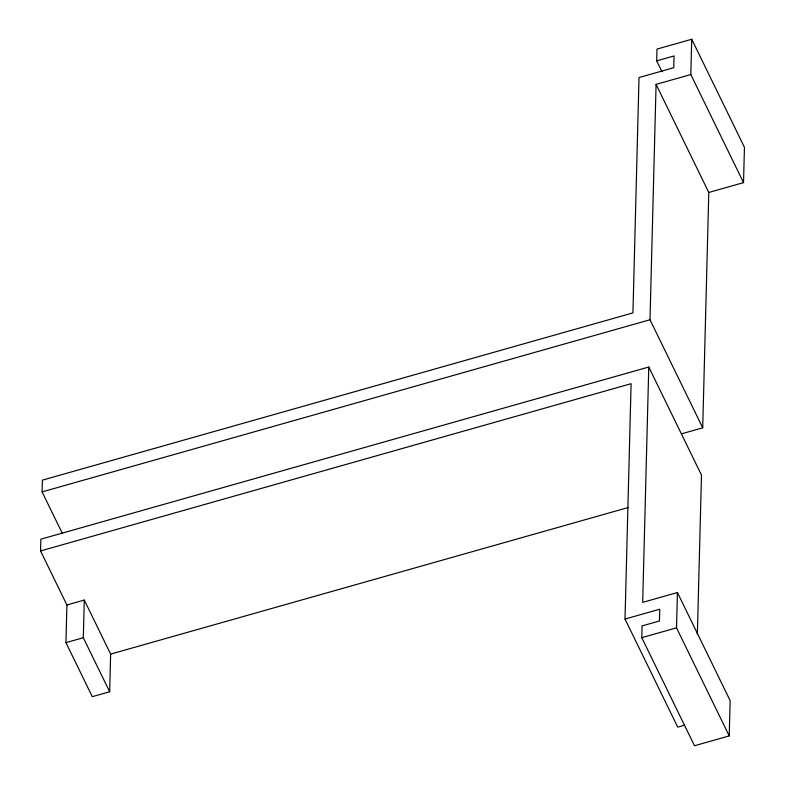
<?xml version="1.0" encoding="UTF-8"?>
<svg xmlns="http://www.w3.org/2000/svg" width="785" height="785" viewBox="0 0 785 785"><rect width="100%" height="100%" fill="white"/><g stroke="black" fill="none" stroke-linecap="round" stroke-linejoin="round"><path stroke-width="1.18" d="M66.911 604.99L84.28 600.064L110.636 654.101L109.665 691.762L92.296 696.678L65.94 642.64L66.911 604.99L40.555 550.942L40.859 539.177L648.773 367.017L701.486 475.092L697.365 634.447M62.319 533.398L42.086 491.91L42.39 480.145L632.936 312.901L639.019 77.538L673.756 67.706L674.06 55.941L656.692 60.857L662.01 71.769M109.665 691.762L83.308 637.724L84.28 600.064M684.677 725.163L677.73 727.136L625.017 619.051L631.101 383.698L40.555 550.942M648.773 367.017L642.689 602.37L677.426 592.528L730.138 700.612L729.226 735.908L694.489 745.75L641.777 637.675L642.081 625.9L659.449 620.984L659.753 609.219L625.017 619.051M681.508 433.83L702.712 427.825L650 319.75L656.083 84.388L690.82 74.555L691.732 39.25L656.996 49.092L656.692 60.857M729.226 735.908L676.513 627.833L677.426 592.528M702.712 427.825L708.796 192.472L656.083 84.388M708.796 192.472L743.532 182.63L744.445 147.325L691.732 39.25M42.086 491.91L650 319.75M65.94 642.64L83.308 637.724M110.636 654.101L628.383 507.473M641.777 637.675L676.513 627.833M690.82 74.555L743.532 182.63"/></g></svg>
